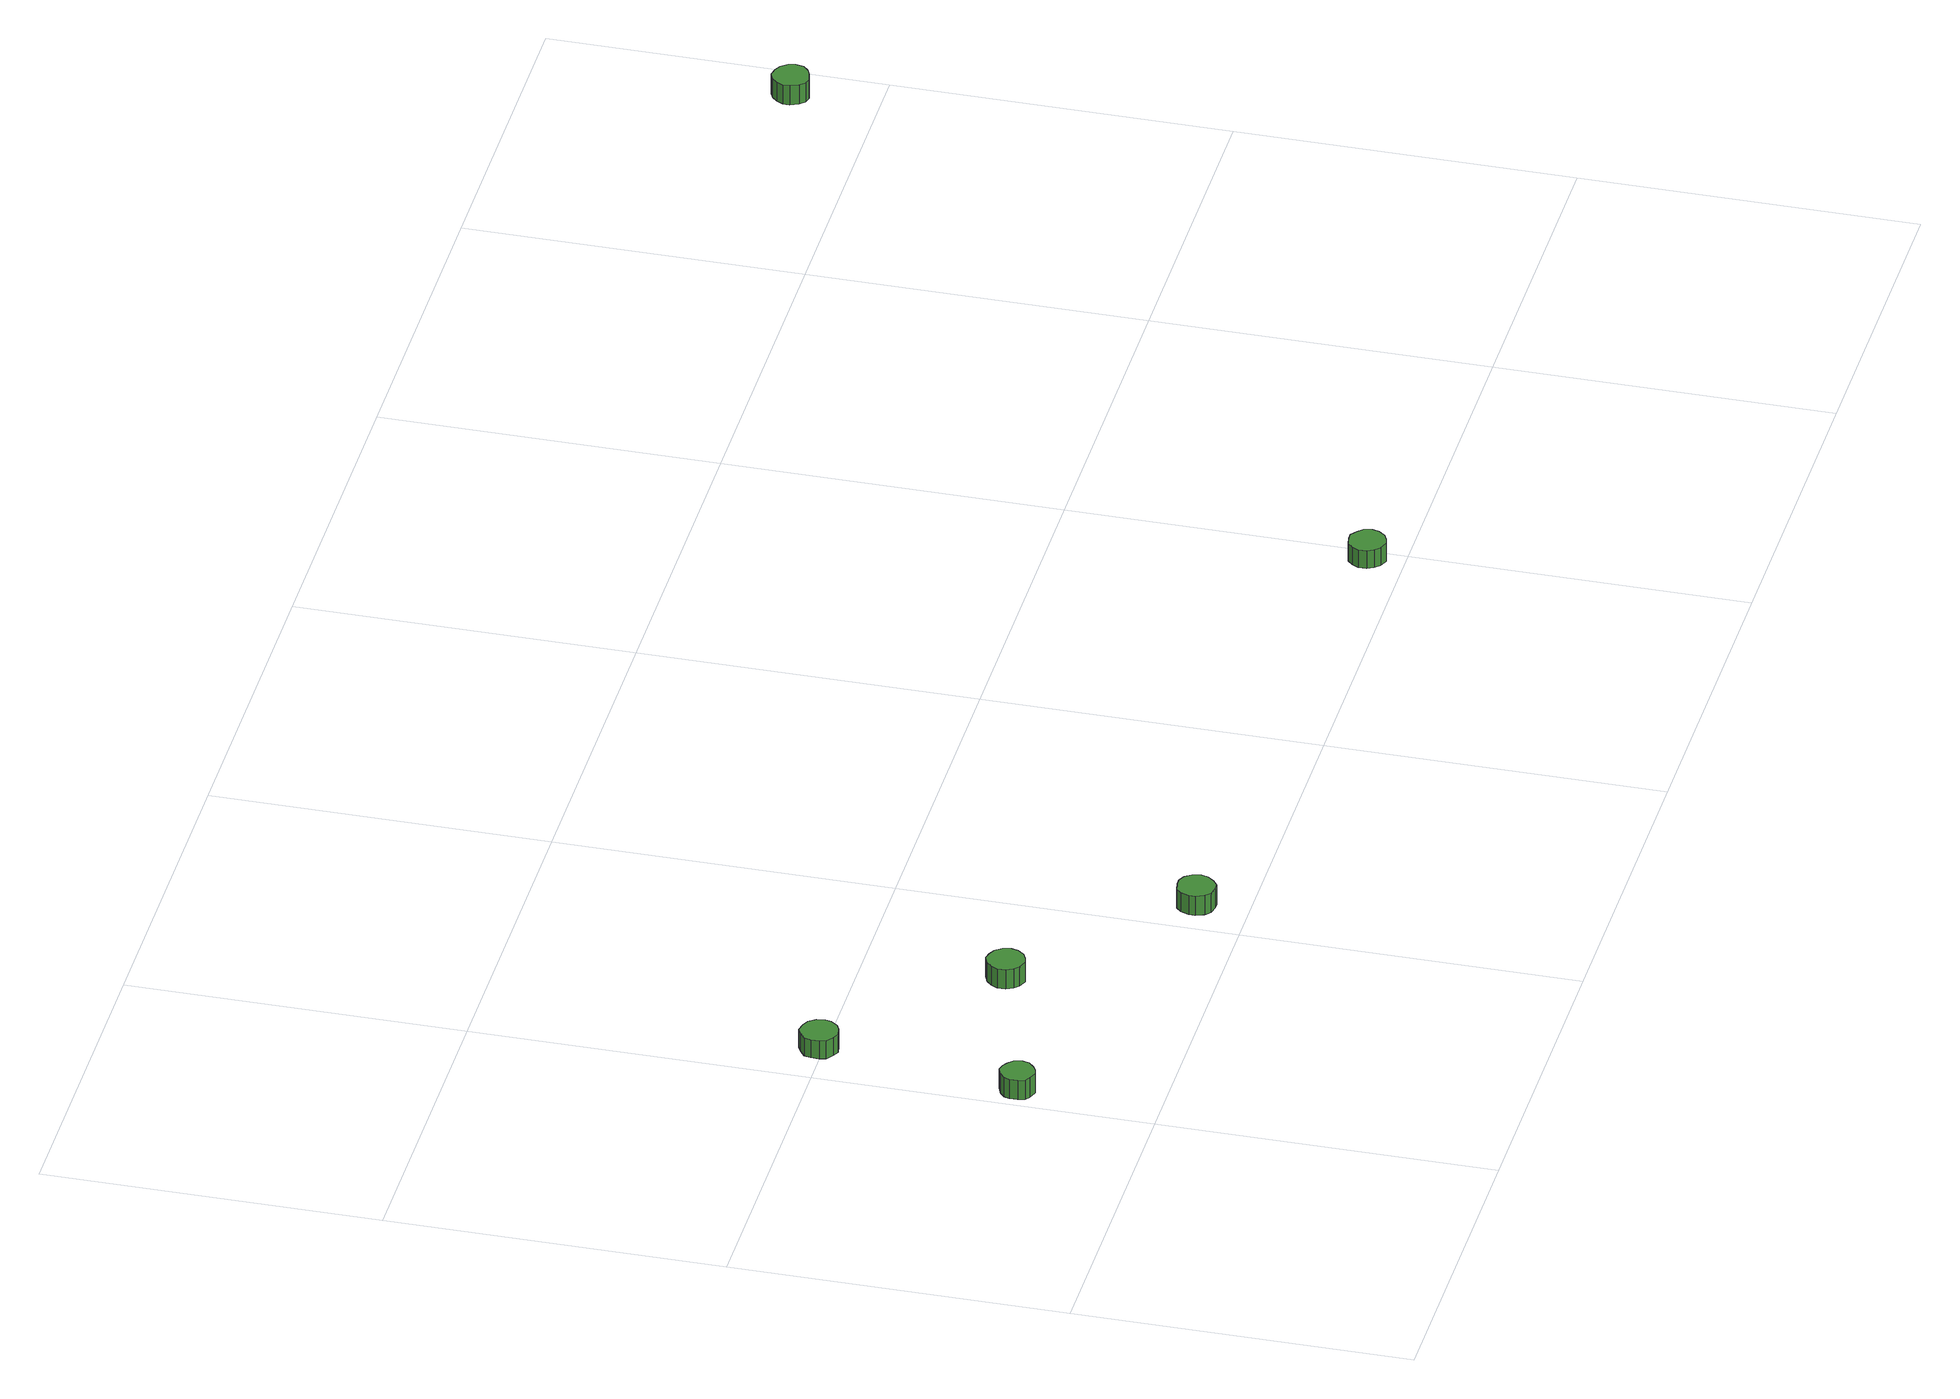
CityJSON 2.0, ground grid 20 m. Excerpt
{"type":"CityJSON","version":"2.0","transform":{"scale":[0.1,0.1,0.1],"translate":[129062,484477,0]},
"CityObjects":{
"tree1":{"type":"SolitaryVegetationObject","attributes":{"function":"something"},"geometry":[{"type":"MultiSurface","lod":"1","boundaries":[[[0,1,2,3,4,5,6,7,8,9,10,11,12,13,14]],[[15,16,17,18,19,20,21,22,23,24,25,26,27,28,29]],[[0,29,28,1]],[[1,28,27,2]],[[2,27,26,3]],[[3,26,25,4]],[[4,25,24,5]],[[5,24,23,6]],[[6,23,22,7]],[[7,22,21,8]],[[8,21,20,9]],[[9,20,19,10]],[[10,19,18,11]],[[11,18,17,12]],[[12,17,16,13]],[[13,16,15,14]],[[14,15,29,0]]]}]},
"tree2":{"type":"SolitaryVegetationObject","attributes":{"function":"something"},"geometry":[{"type":"MultiSurface","lod":"1","boundaries":[[[30,31,32,33,34,35,36,37,38,39,40,41,42,43,44]],[[45,46,47,48,49,50,51,52,53,54,55,56,57,58,59]],[[30,59,58,31]],[[31,58,57,32]],[[32,57,56,33]],[[33,56,55,34]],[[34,55,54,35]],[[35,54,53,36]],[[36,53,52,37]],[[37,52,51,38]],[[38,51,50,39]],[[39,50,49,40]],[[40,49,48,41]],[[41,48,47,42]],[[42,47,46,43]],[[43,46,45,44]],[[44,45,59,30]]]}]},
"tree3":{"type":"SolitaryVegetationObject","attributes":{"function":"something"},"geometry":[{"type":"MultiSurface","lod":"1","boundaries":[[[60,61,62,63,64,65,66,67,68,69,70,71,72,73,74]],[[75,76,77,78,79,80,81,82,83,84,85,86,87,88,89]],[[60,89,88,61]],[[61,88,87,62]],[[62,87,86,63]],[[63,86,85,64]],[[64,85,84,65]],[[65,84,83,66]],[[66,83,82,67]],[[67,82,81,68]],[[68,81,80,69]],[[69,80,79,70]],[[70,79,78,71]],[[71,78,77,72]],[[72,77,76,73]],[[73,76,75,74]],[[74,75,89,60]]]}]},
"tree4":{"type":"SolitaryVegetationObject","attributes":{"function":"something"},"geometry":[{"type":"MultiSurface","lod":"1","boundaries":[[[90,91,92,93,94,95,96,97,98,99,100,101,102,103,104]],[[105,106,107,108,109,110,111,112,113,114,115,116,117,118,119]],[[90,119,118,91]],[[91,118,117,92]],[[92,117,116,93]],[[93,116,115,94]],[[94,115,114,95]],[[95,114,113,96]],[[96,113,112,97]],[[97,112,111,98]],[[98,111,110,99]],[[99,110,109,100]],[[100,109,108,101]],[[101,108,107,102]],[[102,107,106,103]],[[103,106,105,104]],[[104,105,119,90]]]}]},
"tree5":{"type":"SolitaryVegetationObject","attributes":{"function":"something"},"geometry":[{"type":"MultiSurface","lod":"1","boundaries":[[[120,121,122,123,124,125,126,127,128,129,130,131,132,133,134]],[[135,136,137,138,139,140,141,142,143,144,145,146,147,148,149]],[[120,149,148,121]],[[121,148,147,122]],[[122,147,146,123]],[[123,146,145,124]],[[124,145,144,125]],[[125,144,143,126]],[[126,143,142,127]],[[127,142,141,128]],[[128,141,140,129]],[[129,140,139,130]],[[130,139,138,131]],[[131,138,137,132]],[[132,137,136,133]],[[133,136,135,134]],[[134,135,149,120]]]}]},
"tree6":{"type":"SolitaryVegetationObject","attributes":{"function":"something"},"geometry":[{"type":"MultiSurface","lod":"1","boundaries":[[[150,151,152,153,154,155,156,157,158,159,160,161,162,163,164]],[[165,166,167,168,169,170,171,172,173,174,175,176,177,178,179]],[[150,179,178,151]],[[151,178,177,152]],[[152,177,176,153]],[[153,176,175,154]],[[154,175,174,155]],[[155,174,173,156]],[[156,173,172,157]],[[157,172,171,158]],[[158,171,170,159]],[[159,170,169,160]],[[160,169,168,161]],[[161,168,167,162]],[[162,167,166,163]],[[163,166,165,164]],[[164,165,179,150]]]}]}
},
"vertices":[
[25,83,18],[24,88,18],[21,91,18],[18,93,18],[14,94,18],[9,92,18],[6,89,18],[5,86,18],[5,81,18],[6,77,18],[9,75,18],[14,73,18],[18,74,18],[21,76,18],[24,79,18],[24,79,5],[21,76,5],[18,74,5],[14,73,5],[9,75,5],[6,77,5],[5,81,5],[5,86,5],[6,89,5],[9,92,5],[14,94,5],[18,93,5],[21,91,5],[24,88,5],[25,83,5],
[41,202,17],[40,207,17],[37,211,17],[33,213,17],[28,214,17],[24,212,17],[20,209,17],[19,205,17],[19,200,17],[20,196,17],[24,193,17],[28,191,17],[33,192,17],[37,194,17],[40,198,17],[40,198,5],[37,194,5],[33,192,5],[28,191,5],[24,193,5],[20,196,5],[19,200,5],[19,205,5],[20,209,5],[24,212,5],[28,214,5],[33,213,5],[37,211,5],[40,207,5],[41,202,5],
[137,117,17],[136,122,17],[133,126,17],[129,128,17],[125,129,17],[120,127,17],[117,124,17],[115,120,17],[115,115,17],[117,111,17],[120,108,17],[125,106,17],[129,107,17],[133,109,17],[136,113,17],[136,113,4],[133,109,4],[129,107,4],[125,106,4],[120,108,4],[117,111,4],[115,115,4],[115,120,4],[117,124,4],[120,127,4],[125,129,4],[129,128,4],[133,126,4],[136,122,4],[137,117,4],
[236,31,17],[235,36,17],[232,40,17],[228,42,17],[224,42,17],[219,41,17],[216,38,17],[214,33,17],[214,29,17],[216,24,17],[219,21,17],[224,20,17],[228,20,17],[232,23,17],[235,27,17],[235,27,4],[232,23,4],[228,20,4],[224,20,4],[219,21,4],[216,24,4],[214,29,4],[214,33,4],[216,38,4],[219,41,4],[224,42,4],[228,42,4],[232,40,4],[235,36,4],[236,31,4],
[593,19,24],[592,24,24],[589,27,24],[585,30,24],[581,30,24],[576,29,24],[573,26,24],[571,22,24],[571,17,24],[573,13,24],[576,10,24],[581,8,24],[585,9,24],[589,11,24],[592,15,24],[592,15,12],[589,11,12],[585,9,12],[581,8,12],[576,10,12],[573,13,12],[571,17,12],[571,22,12],[573,26,12],[576,29,12],[581,30,12],[585,30,12],[589,27,12],[592,24,12],[593,19,12],
[973,448,28],[972,452,28],[969,456,28],[965,458,28],[960,459,28],[956,457,28],[953,454,28],[951,450,28],[951,446,28],[953,441,28],[956,438,28],[960,437,28],[965,438,28],[969,440,28],[972,443,28],[972,443,15],[969,440,15],[965,438,15],[960,437,15],[956,438,15],[953,441,15],[951,446,15],[951,450,15],[953,454,15],[956,457,15],[960,459,15],[965,458,15],[969,456,15],[972,452,15],[973,448,15]
]}
